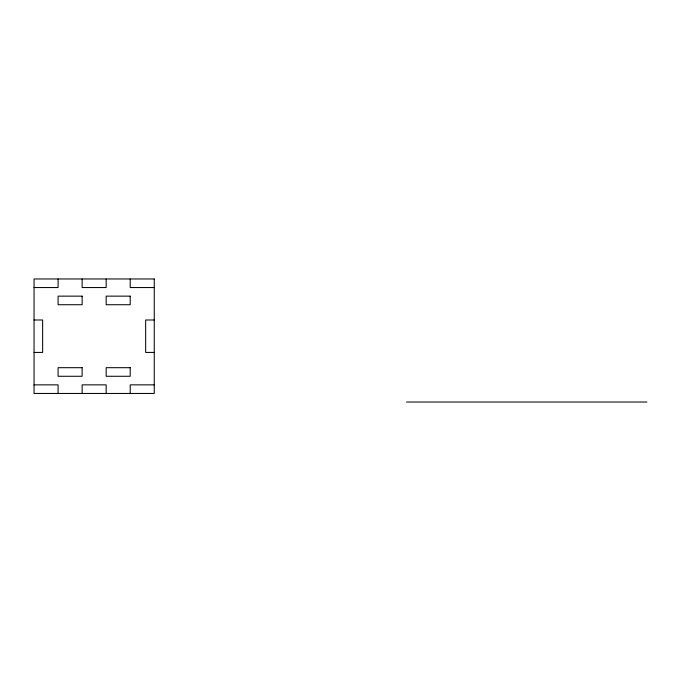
<?xml version="1.0" encoding="UTF-8"?>
<svg xmlns="http://www.w3.org/2000/svg" width="681" height="681" viewBox="0 0 681 681"><rect width="100%" height="100%" fill="white"/><g stroke="black" fill="none" stroke-linecap="round" stroke-linejoin="round"><path stroke-width="1.02" d="M34.05 287.552L58.089 287.552L58.089 278.972M154.246 287.552L130.207 287.552L130.207 278.972M34.05 319.993L42.639 319.993L42.639 352.426L34.05 352.426M154.246 319.993L145.657 319.993L145.657 352.426L154.246 352.426M34.05 384.859L58.089 384.859L58.089 393.448M154.246 384.859L130.207 384.859L130.207 393.448M406.557 402.028L646.95 402.028M106.168 278.972L106.168 287.552L82.129 287.552L82.129 278.972M106.168 393.448L106.168 384.859L82.129 384.859L82.129 393.448M154.246 278.972L34.05 278.972L34.05 393.448L154.246 393.448L154.246 278.972M82.129 296.141L58.089 296.141L58.089 304.73L82.129 304.73L82.129 296.141M130.207 296.141L106.168 296.141L106.168 304.73L130.207 304.73L130.207 296.141M82.129 367.689L58.089 367.689L58.089 376.27L82.129 376.27L82.129 367.689M130.207 367.689L106.168 367.689L106.168 376.27L130.207 376.27L130.207 367.689"/></g></svg>
